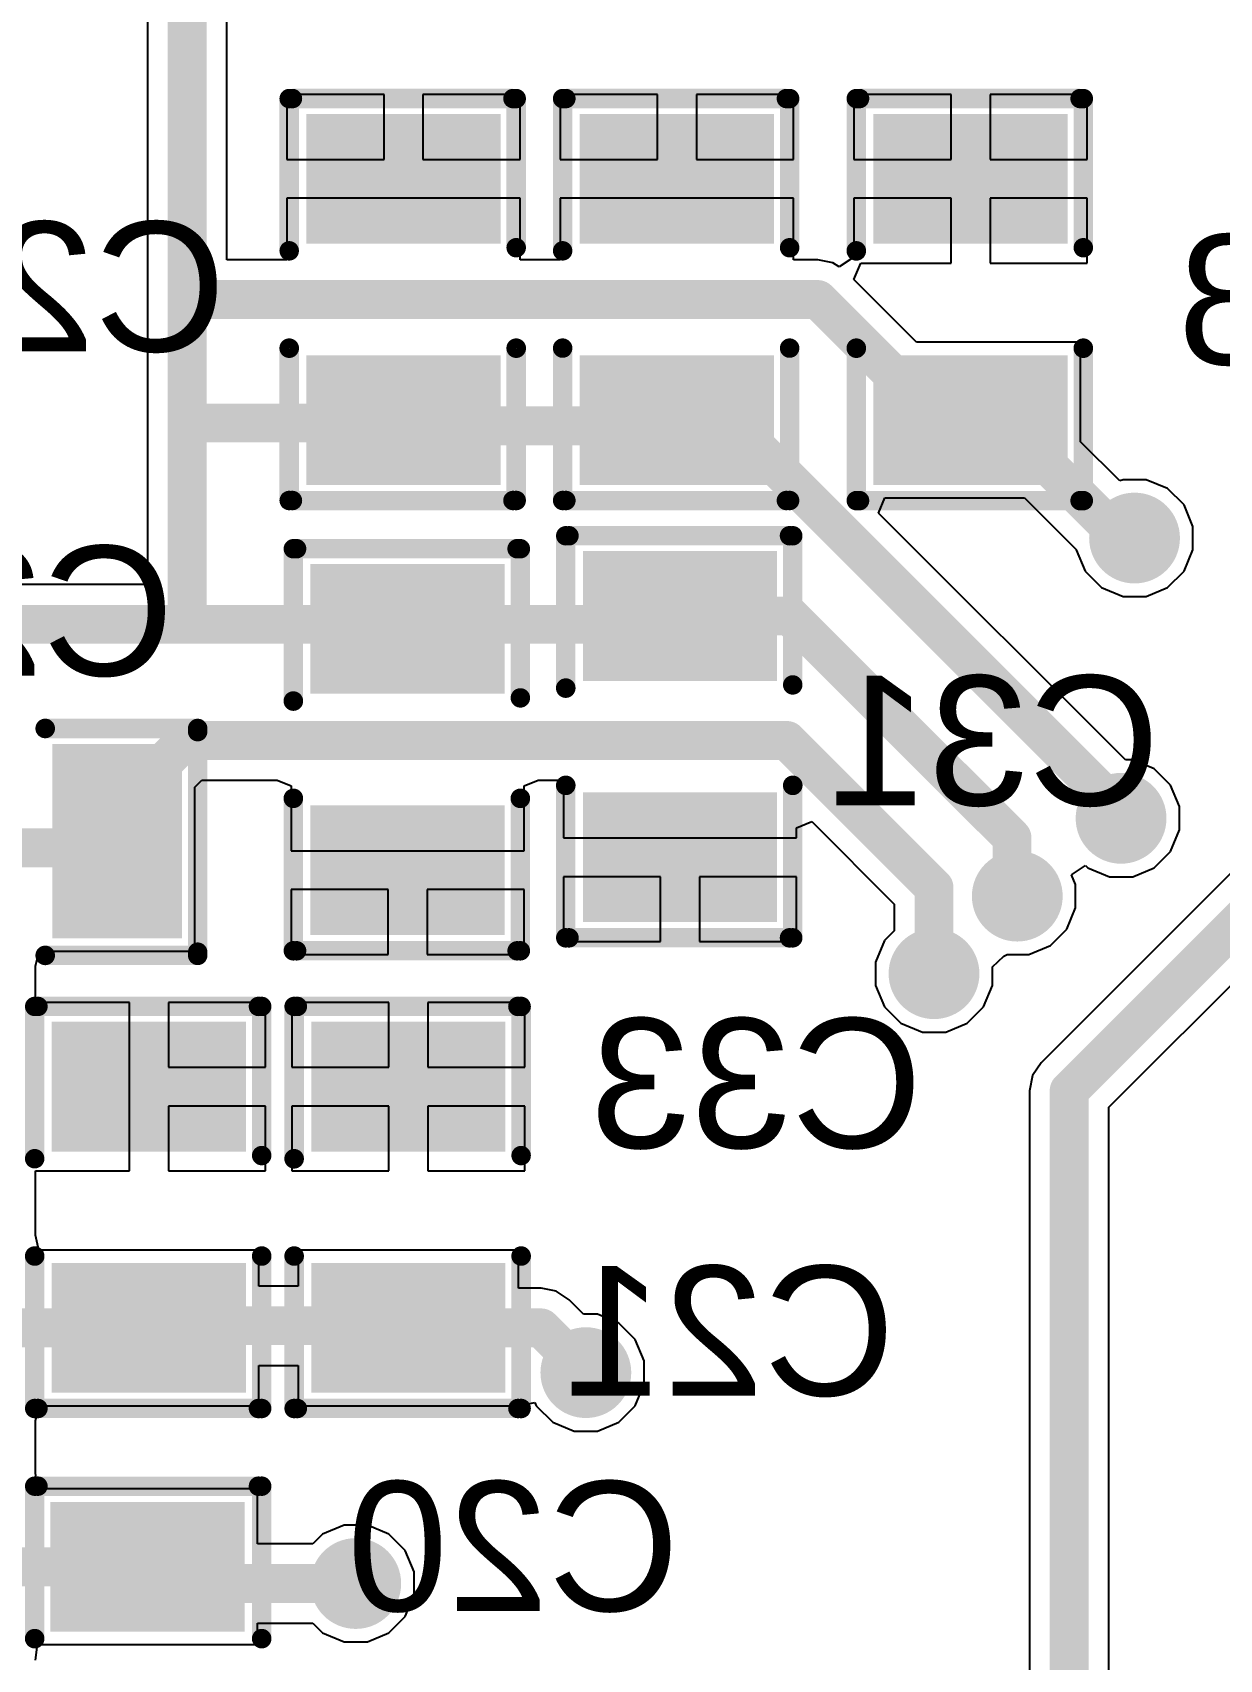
# Model space of a CAD drawing. Header units: millimetres. Extents: x 95 to 305, y 96 to 295.
# Drawn here: x 199.61 to 208.76, y 138.01 to 150.56 of the extents above; entities that cross this region are included whole.
import ezdxf

# ---------------------------------------------------------------- set-up
doc = ezdxf.new("R2010")
doc.units = ezdxf.units.MM
for name, color, linetype in [('BottomLayer', 5, 'Continuous'), ('BottomOverlay', 54, 'Continuous'), ('BottomPaste', 16, 'Continuous'), ('BottomSolder', 6, 'Continuous'), ('ViaHoleLayer', 16, 'Continuous')]:
    doc.layers.add(name, color=color, linetype=linetype)
doc.styles.add('Arial', font='', dxfattribs={"height": 0.2})
doc.styles.get('Arial').set_extended_font_data('Arial')

# ---------------------------------------------------------------- blocks, each defined once
blk = doc.blocks.new('CAP0805_B_169')
at = {"layer": 'BottomLayer'}
for points in [[(-1.379, 0.693), (-0.479, 0.693), (-0.479, -0.704), (-1.379, -0.704)], [(0.481, 0.693), (1.381, 0.693), (1.381, -0.704), (0.481, -0.704)]]:
    blk.add_hatch(color=5, dxfattribs=at).paths.add_polyline_path(points)
at = {"layer": 'BottomPaste'}
for points in [[(-1.379, 0.693), (-0.479, 0.693), (-0.479, -0.704), (-1.379, -0.704)], [(0.481, 0.693), (1.381, 0.693), (1.381, -0.704), (0.481, -0.704)]]:
    blk.add_hatch(color=16, dxfattribs=at).paths.add_polyline_path(points)
at = {"layer": 'BottomSolder'}
for points in [[(-1.429, 0.743), (-0.429, 0.743), (-0.429, -0.754), (-1.429, -0.754)], [(0.431, 0.743), (1.431, 0.743), (1.431, -0.754), (0.431, -0.754)]]:
    blk.add_hatch(color=6, dxfattribs=at).paths.add_polyline_path(points)
at = {"layer": 'BottomOverlay', "const_width": 0.15}
for points in [[(-1.55, 0.875), (-0.375, 0.875)], [(-1.55, 0.85), (-1.55, -0.85)], [(0.375, 0.875), (1.55, 0.875)], [(1.55, 0.85), (1.55, -0.85)], [(-1.55, -0.875), (-0.375, -0.875)], [(0.4, -0.875), (1.55, -0.875)]]:
    blk.add_lwpolyline(points, dxfattribs=at)
at = {"layer": 'BottomOverlay', "const_width": 0.075}
for points in [[(-1.588, 0.875, 1), (-1.513, 0.875, 1)], [(-1.588, 0.85, 1), (-1.513, 0.85, 1)], [(-0.413, 0.875, 1), (-0.337, 0.875, 1)], [(0.337, 0.875, 1), (0.413, 0.875, 1)], [(1.512, 0.875, 1), (1.587, 0.875, 1)], [(1.512, 0.85, 1), (1.587, 0.85, 1)], [(-1.588, -0.85, 1), (-1.513, -0.85, 1)], [(-1.588, -0.875, 1), (-1.513, -0.875, 1)], [(-0.413, -0.875, 1), (-0.337, -0.875, 1)], [(0.362, -0.875, 1), (0.437, -0.875, 1)], [(1.512, -0.85, 1), (1.587, -0.85, 1)], [(1.512, -0.875, 1), (1.587, -0.875, 1)]]:
    blk.add_lwpolyline(points, format="xyb", close=True, dxfattribs=at)
blk = doc.blocks.new('CAP0805_B_171')
at = {"layer": 'BottomLayer'}
for points in [[(-1.379, 0.693), (-0.479, 0.693), (-0.479, -0.704), (-1.379, -0.704)], [(0.481, 0.693), (1.381, 0.693), (1.381, -0.704), (0.481, -0.704)]]:
    blk.add_hatch(color=5, dxfattribs=at).paths.add_polyline_path(points)
at = {"layer": 'BottomPaste'}
for points in [[(-1.379, 0.693), (-0.479, 0.693), (-0.479, -0.704), (-1.379, -0.704)], [(0.481, 0.693), (1.381, 0.693), (1.381, -0.704), (0.481, -0.704)]]:
    blk.add_hatch(color=16, dxfattribs=at).paths.add_polyline_path(points)
at = {"layer": 'BottomSolder'}
for points in [[(-1.429, 0.743), (-0.429, 0.743), (-0.429, -0.754), (-1.429, -0.754)], [(0.431, 0.743), (1.431, 0.743), (1.431, -0.754), (0.431, -0.754)]]:
    blk.add_hatch(color=6, dxfattribs=at).paths.add_polyline_path(points)
at = {"layer": 'BottomOverlay', "const_width": 0.15}
for points in [[(-1.55, 0.875), (-0.375, 0.875)], [(-1.55, 0.85), (-1.55, -0.85)], [(0.375, 0.875), (1.55, 0.875)], [(1.55, 0.85), (1.55, -0.85)], [(-1.55, -0.875), (-0.375, -0.875)], [(0.4, -0.875), (1.55, -0.875)]]:
    blk.add_lwpolyline(points, dxfattribs=at)
at = {"layer": 'BottomOverlay', "const_width": 0.075}
for points in [[(-1.588, 0.875, 1), (-1.513, 0.875, 1)], [(-1.588, 0.85, 1), (-1.513, 0.85, 1)], [(-0.413, 0.875, 1), (-0.337, 0.875, 1)], [(0.337, 0.875, 1), (0.413, 0.875, 1)], [(1.512, 0.875, 1), (1.587, 0.875, 1)], [(1.512, 0.85, 1), (1.587, 0.85, 1)], [(-1.588, -0.85, 1), (-1.513, -0.85, 1)], [(-1.588, -0.875, 1), (-1.513, -0.875, 1)], [(-0.413, -0.875, 1), (-0.337, -0.875, 1)], [(0.362, -0.875, 1), (0.437, -0.875, 1)], [(1.512, -0.85, 1), (1.587, -0.85, 1)], [(1.512, -0.875, 1), (1.587, -0.875, 1)]]:
    blk.add_lwpolyline(points, format="xyb", close=True, dxfattribs=at)
blk = doc.blocks.new('CAP0805_B_174')
at = {"layer": 'BottomLayer'}
for points in [[(-1.379, 0.693), (-0.479, 0.693), (-0.479, -0.704), (-1.379, -0.704)], [(0.481, 0.693), (1.381, 0.693), (1.381, -0.704), (0.481, -0.704)]]:
    blk.add_hatch(color=5, dxfattribs=at).paths.add_polyline_path(points)
at = {"layer": 'BottomPaste'}
for points in [[(-1.379, 0.693), (-0.479, 0.693), (-0.479, -0.704), (-1.379, -0.704)], [(0.481, 0.693), (1.381, 0.693), (1.381, -0.704), (0.481, -0.704)]]:
    blk.add_hatch(color=16, dxfattribs=at).paths.add_polyline_path(points)
at = {"layer": 'BottomSolder'}
for points in [[(-1.429, 0.743), (-0.429, 0.743), (-0.429, -0.754), (-1.429, -0.754)], [(0.431, 0.743), (1.431, 0.743), (1.431, -0.754), (0.431, -0.754)]]:
    blk.add_hatch(color=6, dxfattribs=at).paths.add_polyline_path(points)
at = {"layer": 'BottomOverlay', "const_width": 0.15}
for points in [[(-1.55, 0.875), (-0.375, 0.875)], [(-1.55, 0.85), (-1.55, -0.85)], [(0.375, 0.875), (1.55, 0.875)], [(1.55, 0.85), (1.55, -0.85)], [(-1.55, -0.875), (-0.375, -0.875)], [(0.4, -0.875), (1.55, -0.875)]]:
    blk.add_lwpolyline(points, dxfattribs=at)
at = {"layer": 'BottomOverlay', "const_width": 0.075}
for points in [[(-1.588, 0.875, 1), (-1.513, 0.875, 1)], [(-1.588, 0.85, 1), (-1.513, 0.85, 1)], [(-0.413, 0.875, 1), (-0.337, 0.875, 1)], [(0.337, 0.875, 1), (0.413, 0.875, 1)], [(1.512, 0.875, 1), (1.587, 0.875, 1)], [(1.512, 0.85, 1), (1.587, 0.85, 1)], [(-1.588, -0.85, 1), (-1.513, -0.85, 1)], [(-1.588, -0.875, 1), (-1.513, -0.875, 1)], [(-0.413, -0.875, 1), (-0.337, -0.875, 1)], [(0.362, -0.875, 1), (0.437, -0.875, 1)], [(1.512, -0.85, 1), (1.587, -0.85, 1)], [(1.512, -0.875, 1), (1.587, -0.875, 1)]]:
    blk.add_lwpolyline(points, format="xyb", close=True, dxfattribs=at)
blk = doc.blocks.new('CAP0805_B_175')
at = {"layer": 'BottomLayer'}
for points in [[(-1.379, 0.693), (-0.479, 0.693), (-0.479, -0.704), (-1.379, -0.704)], [(0.481, 0.693), (1.381, 0.693), (1.381, -0.704), (0.481, -0.704)]]:
    blk.add_hatch(color=5, dxfattribs=at).paths.add_polyline_path(points)
at = {"layer": 'BottomPaste'}
for points in [[(-1.379, 0.693), (-0.479, 0.693), (-0.479, -0.704), (-1.379, -0.704)], [(0.481, 0.693), (1.381, 0.693), (1.381, -0.704), (0.481, -0.704)]]:
    blk.add_hatch(color=16, dxfattribs=at).paths.add_polyline_path(points)
at = {"layer": 'BottomSolder'}
for points in [[(-1.429, 0.743), (-0.429, 0.743), (-0.429, -0.754), (-1.429, -0.754)], [(0.431, 0.743), (1.431, 0.743), (1.431, -0.754), (0.431, -0.754)]]:
    blk.add_hatch(color=6, dxfattribs=at).paths.add_polyline_path(points)
at = {"layer": 'BottomOverlay', "const_width": 0.15}
for points in [[(-0.375, 0.875), (-1.55, 0.875)], [(-1.55, -0.85), (-1.55, 0.85)], [(1.55, 0.875), (0.375, 0.875)], [(1.55, -0.85), (1.55, 0.85)], [(-0.375, -0.875), (-1.55, -0.875)], [(1.55, -0.875), (0.4, -0.875)]]:
    blk.add_lwpolyline(points, dxfattribs=at)
at = {"layer": 'BottomOverlay', "const_width": 0.075}
for points in [[(-1.588, 0.875, 1), (-1.513, 0.875, 1)], [(-1.588, 0.85, 1), (-1.513, 0.85, 1)], [(-0.413, 0.875, 1), (-0.337, 0.875, 1)], [(0.337, 0.875, 1), (0.413, 0.875, 1)], [(1.512, 0.875, 1), (1.587, 0.875, 1)], [(1.512, 0.85, 1), (1.587, 0.85, 1)], [(-1.588, -0.85, 1), (-1.513, -0.85, 1)], [(-1.588, -0.875, 1), (-1.513, -0.875, 1)], [(-0.413, -0.875, 1), (-0.337, -0.875, 1)], [(0.362, -0.875, 1), (0.437, -0.875, 1)], [(1.512, -0.85, 1), (1.587, -0.85, 1)], [(1.512, -0.875, 1), (1.587, -0.875, 1)]]:
    blk.add_lwpolyline(points, format="xyb", close=True, dxfattribs=at)
blk = doc.blocks.new('CAP0805_B_177')
at = {"layer": 'BottomLayer'}
for points in [[(-1.379, 0.693), (-0.479, 0.693), (-0.479, -0.704), (-1.379, -0.704)], [(0.481, 0.693), (1.381, 0.693), (1.381, -0.704), (0.481, -0.704)]]:
    blk.add_hatch(color=5, dxfattribs=at).paths.add_polyline_path(points)
at = {"layer": 'BottomPaste'}
for points in [[(-1.379, 0.693), (-0.479, 0.693), (-0.479, -0.704), (-1.379, -0.704)], [(0.481, 0.693), (1.381, 0.693), (1.381, -0.704), (0.481, -0.704)]]:
    blk.add_hatch(color=16, dxfattribs=at).paths.add_polyline_path(points)
at = {"layer": 'BottomSolder'}
for points in [[(-1.429, 0.743), (-0.429, 0.743), (-0.429, -0.754), (-1.429, -0.754)], [(0.431, 0.743), (1.431, 0.743), (1.431, -0.754), (0.431, -0.754)]]:
    blk.add_hatch(color=6, dxfattribs=at).paths.add_polyline_path(points)
at = {"layer": 'BottomOverlay', "const_width": 0.15}
for points in [[(-0.375, 0.875), (-1.55, 0.875)], [(-1.55, 0.85), (-1.55, -0.85)], [(1.55, 0.875), (0.375, 0.875)], [(1.55, 0.85), (1.55, -0.85)], [(-0.375, -0.875), (-1.55, -0.875)], [(1.55, -0.875), (0.4, -0.875)]]:
    blk.add_lwpolyline(points, dxfattribs=at)
at = {"layer": 'BottomOverlay', "const_width": 0.075}
for points in [[(-1.588, 0.875, 1), (-1.513, 0.875, 1)], [(-1.588, 0.85, 1), (-1.513, 0.85, 1)], [(-0.413, 0.875, 1), (-0.337, 0.875, 1)], [(0.337, 0.875, 1), (0.413, 0.875, 1)], [(1.512, 0.875, 1), (1.587, 0.875, 1)], [(1.512, 0.85, 1), (1.587, 0.85, 1)], [(-1.588, -0.85, 1), (-1.513, -0.85, 1)], [(-1.588, -0.875, 1), (-1.513, -0.875, 1)], [(-0.413, -0.875, 1), (-0.337, -0.875, 1)], [(0.362, -0.875, 1), (0.437, -0.875, 1)], [(1.512, -0.85, 1), (1.587, -0.85, 1)], [(1.512, -0.875, 1), (1.587, -0.875, 1)]]:
    blk.add_lwpolyline(points, format="xyb", close=True, dxfattribs=at)
blk = doc.blocks.new('CAP0805_B_178')
at = {"layer": 'BottomLayer'}
for points in [[(-1.379, 0.692), (-0.479, 0.692), (-0.479, -0.705), (-1.379, -0.705)], [(0.481, 0.692), (1.381, 0.692), (1.381, -0.705), (0.481, -0.705)]]:
    blk.add_hatch(color=5, dxfattribs=at).paths.add_polyline_path(points)
at = {"layer": 'BottomPaste'}
for points in [[(-1.379, 0.692), (-0.479, 0.692), (-0.479, -0.705), (-1.379, -0.705)], [(0.481, 0.692), (1.381, 0.692), (1.381, -0.705), (0.481, -0.705)]]:
    blk.add_hatch(color=16, dxfattribs=at).paths.add_polyline_path(points)
at = {"layer": 'BottomSolder'}
for points in [[(-1.429, 0.742), (-0.429, 0.742), (-0.429, -0.755), (-1.429, -0.755)], [(0.431, 0.742), (1.431, 0.742), (1.431, -0.755), (0.431, -0.755)]]:
    blk.add_hatch(color=6, dxfattribs=at).paths.add_polyline_path(points)
at = {"layer": 'BottomOverlay', "const_width": 0.15}
for points in [[(-1.55, 0.875), (-0.375, 0.875)], [(-1.55, 0.85), (-1.55, -0.85)], [(0.375, 0.875), (1.55, 0.875)], [(1.55, 0.85), (1.55, -0.85)], [(-1.55, -0.875), (-0.375, -0.875)], [(0.4, -0.875), (1.55, -0.875)]]:
    blk.add_lwpolyline(points, dxfattribs=at)
at = {"layer": 'BottomOverlay', "const_width": 0.075}
for points in [[(-1.587, 0.875, 1), (-1.512, 0.875, 1)], [(-1.587, 0.85, 1), (-1.512, 0.85, 1)], [(-0.413, 0.875, 1), (-0.337, 0.875, 1)], [(0.338, 0.875, 1), (0.413, 0.875, 1)], [(1.512, 0.875, 1), (1.587, 0.875, 1)], [(1.512, 0.85, 1), (1.587, 0.85, 1)], [(-1.587, -0.85, 1), (-1.512, -0.85, 1)], [(-1.587, -0.875, 1), (-1.512, -0.875, 1)], [(-0.413, -0.875, 1), (-0.337, -0.875, 1)], [(0.362, -0.875, 1), (0.437, -0.875, 1)], [(1.512, -0.85, 1), (1.587, -0.85, 1)], [(1.512, -0.875, 1), (1.587, -0.875, 1)]]:
    blk.add_lwpolyline(points, format="xyb", close=True, dxfattribs=at)
blk = doc.blocks.new('CAP0805_B_179')
at = {"layer": 'BottomLayer'}
for points in [[(-1.379, 0.693), (-0.479, 0.693), (-0.479, -0.704), (-1.379, -0.704)], [(0.481, 0.693), (1.381, 0.693), (1.381, -0.704), (0.481, -0.704)]]:
    blk.add_hatch(color=5, dxfattribs=at).paths.add_polyline_path(points)
at = {"layer": 'BottomPaste'}
for points in [[(-1.379, 0.693), (-0.479, 0.693), (-0.479, -0.704), (-1.379, -0.704)], [(0.481, 0.693), (1.381, 0.693), (1.381, -0.704), (0.481, -0.704)]]:
    blk.add_hatch(color=16, dxfattribs=at).paths.add_polyline_path(points)
at = {"layer": 'BottomSolder'}
for points in [[(-1.429, 0.743), (-0.429, 0.743), (-0.429, -0.754), (-1.429, -0.754)], [(0.431, 0.743), (1.431, 0.743), (1.431, -0.754), (0.431, -0.754)]]:
    blk.add_hatch(color=6, dxfattribs=at).paths.add_polyline_path(points)
at = {"layer": 'BottomOverlay', "const_width": 0.15}
for points in [[(-1.55, 0.875), (-0.375, 0.875)], [(-1.55, 0.85), (-1.55, -0.85)], [(0.375, 0.875), (1.55, 0.875)], [(1.55, 0.85), (1.55, -0.85)], [(-1.55, -0.875), (-0.375, -0.875)], [(0.4, -0.875), (1.55, -0.875)]]:
    blk.add_lwpolyline(points, dxfattribs=at)
at = {"layer": 'BottomOverlay', "const_width": 0.075}
for points in [[(-1.587, 0.875, 1), (-1.512, 0.875, 1)], [(-1.587, 0.85, 1), (-1.512, 0.85, 1)], [(-0.412, 0.875, 1), (-0.337, 0.875, 1)], [(0.338, 0.875, 1), (0.413, 0.875, 1)], [(1.512, 0.875, 1), (1.587, 0.875, 1)], [(1.512, 0.85, 1), (1.587, 0.85, 1)], [(-1.587, -0.85, 1), (-1.512, -0.85, 1)], [(-1.587, -0.875, 1), (-1.512, -0.875, 1)], [(-0.412, -0.875, 1), (-0.337, -0.875, 1)], [(0.362, -0.875, 1), (0.437, -0.875, 1)], [(1.512, -0.85, 1), (1.587, -0.85, 1)], [(1.512, -0.875, 1), (1.587, -0.875, 1)]]:
    blk.add_lwpolyline(points, format="xyb", close=True, dxfattribs=at)
blk = doc.blocks.new('CAP0805_B_180')
at = {"layer": 'BottomLayer'}
for points in [[(-1.379, 0.693), (-0.479, 0.693), (-0.479, -0.704), (-1.379, -0.704)], [(0.481, 0.693), (1.381, 0.693), (1.381, -0.704), (0.481, -0.704)]]:
    blk.add_hatch(color=5, dxfattribs=at).paths.add_polyline_path(points)
at = {"layer": 'BottomPaste'}
for points in [[(-1.379, 0.693), (-0.479, 0.693), (-0.479, -0.704), (-1.379, -0.704)], [(0.481, 0.693), (1.381, 0.693), (1.381, -0.704), (0.481, -0.704)]]:
    blk.add_hatch(color=16, dxfattribs=at).paths.add_polyline_path(points)
at = {"layer": 'BottomSolder'}
for points in [[(-1.429, 0.743), (-0.429, 0.743), (-0.429, -0.754), (-1.429, -0.754)], [(0.431, 0.743), (1.431, 0.743), (1.431, -0.754), (0.431, -0.754)]]:
    blk.add_hatch(color=6, dxfattribs=at).paths.add_polyline_path(points)
at = {"layer": 'BottomOverlay', "const_width": 0.15}
for points in [[(-1.55, 0.875), (-0.375, 0.875)], [(-1.55, 0.85), (-1.55, -0.85)], [(1.55, 0.875), (0.375, 0.875)], [(1.55, 0.85), (1.55, -0.85)], [(-1.55, -0.875), (-0.375, -0.875)], [(1.55, -0.875), (0.4, -0.875)]]:
    blk.add_lwpolyline(points, dxfattribs=at)
at = {"layer": 'BottomOverlay', "const_width": 0.075}
for points in [[(-1.588, 0.875, 1), (-1.513, 0.875, 1)], [(-1.588, 0.85, 1), (-1.513, 0.85, 1)], [(-0.413, 0.875, 1), (-0.337, 0.875, 1)], [(0.337, 0.875, 1), (0.413, 0.875, 1)], [(1.512, 0.875, 1), (1.587, 0.875, 1)], [(1.512, 0.85, 1), (1.587, 0.85, 1)], [(-1.588, -0.85, 1), (-1.513, -0.85, 1)], [(-1.588, -0.875, 1), (-1.513, -0.875, 1)], [(-0.413, -0.875, 1), (-0.337, -0.875, 1)], [(0.362, -0.875, 1), (0.437, -0.875, 1)], [(1.512, -0.85, 1), (1.587, -0.85, 1)], [(1.512, -0.875, 1), (1.587, -0.875, 1)]]:
    blk.add_lwpolyline(points, format="xyb", close=True, dxfattribs=at)
blk = doc.blocks.new('CAP0805_B_181')
at = {"layer": 'BottomLayer'}
for points in [[(-1.379, 0.693), (-0.479, 0.693), (-0.479, -0.704), (-1.379, -0.704)], [(0.481, 0.693), (1.381, 0.693), (1.381, -0.704), (0.481, -0.704)]]:
    blk.add_hatch(color=5, dxfattribs=at).paths.add_polyline_path(points)
at = {"layer": 'BottomPaste'}
for points in [[(-1.379, 0.693), (-0.479, 0.693), (-0.479, -0.704), (-1.379, -0.704)], [(0.481, 0.693), (1.381, 0.693), (1.381, -0.704), (0.481, -0.704)]]:
    blk.add_hatch(color=16, dxfattribs=at).paths.add_polyline_path(points)
at = {"layer": 'BottomSolder'}
for points in [[(-1.429, 0.743), (-0.429, 0.743), (-0.429, -0.754), (-1.429, -0.754)], [(0.431, 0.743), (1.431, 0.743), (1.431, -0.754), (0.431, -0.754)]]:
    blk.add_hatch(color=6, dxfattribs=at).paths.add_polyline_path(points)
at = {"layer": 'BottomOverlay', "const_width": 0.15}
for points in [[(-1.55, 0.875), (-0.375, 0.875)], [(-1.55, 0.85), (-1.55, -0.85)], [(1.55, 0.875), (0.375, 0.875)], [(1.55, 0.85), (1.55, -0.85)], [(-1.55, -0.875), (-0.375, -0.875)], [(1.55, -0.875), (0.4, -0.875)]]:
    blk.add_lwpolyline(points, dxfattribs=at)
at = {"layer": 'BottomOverlay', "const_width": 0.075}
for points in [[(-1.588, 0.875, 1), (-1.513, 0.875, 1)], [(-1.588, 0.85, 1), (-1.513, 0.85, 1)], [(-0.413, 0.875, 1), (-0.337, 0.875, 1)], [(0.338, 0.875, 1), (0.413, 0.875, 1)], [(1.512, 0.875, 1), (1.587, 0.875, 1)], [(1.512, 0.85, 1), (1.587, 0.85, 1)], [(-1.588, -0.85, 1), (-1.513, -0.85, 1)], [(-1.588, -0.875, 1), (-1.513, -0.875, 1)], [(-0.413, -0.875, 1), (-0.337, -0.875, 1)], [(0.362, -0.875, 1), (0.437, -0.875, 1)], [(1.512, -0.85, 1), (1.587, -0.85, 1)], [(1.512, -0.875, 1), (1.587, -0.875, 1)]]:
    blk.add_lwpolyline(points, format="xyb", close=True, dxfattribs=at)

msp = doc.modelspace()

# ---------------------------------------------------------------- hatches: boundary and pattern name
at = {"layer": 'BottomLayer'}
h = msp.add_hatch(color=5, dxfattribs=at)
edge = h.paths.add_edge_path()
edge.add_arc((208.104, 146.661), 0.3, 0, 360)
h = msp.add_hatch(color=5, dxfattribs=at)
edge = h.paths.add_edge_path()
edge.add_arc((208, 144.5), 0.3, 0, 360)
h = msp.add_hatch(color=5, dxfattribs=at)
edge = h.paths.add_edge_path()
edge.add_arc((207.2, 143.9), 0.3, 0, 360)
h = msp.add_hatch(color=5, dxfattribs=at)
edge = h.paths.add_edge_path()
edge.add_arc((206.558, 143.302), 0.3, 0, 360)
h = msp.add_hatch(color=5, dxfattribs=at)
edge = h.paths.add_edge_path()
edge.add_arc((203.874, 140.226), 0.3, 0, 360)
h = msp.add_hatch(color=5, dxfattribs=at)
edge = h.paths.add_edge_path()
edge.add_arc((202.1, 138.6), 0.3, 0, 360)
at = {"layer": 'BottomSolder'}
h = msp.add_hatch(color=6, dxfattribs=at)
edge = h.paths.add_edge_path()
edge.add_arc((208.104, 146.661), 0.35, 0, 360)
h = msp.add_hatch(color=6, dxfattribs=at)
edge = h.paths.add_edge_path()
edge.add_arc((208, 144.5), 0.35, 0, 360)
h = msp.add_hatch(color=6, dxfattribs=at)
edge = h.paths.add_edge_path()
edge.add_arc((207.2, 143.9), 0.35, 0, 360)
h = msp.add_hatch(color=6, dxfattribs=at)
edge = h.paths.add_edge_path()
edge.add_arc((206.558, 143.302), 0.35, 0, 360)
h = msp.add_hatch(color=6, dxfattribs=at)
edge = h.paths.add_edge_path()
edge.add_arc((203.874, 140.226), 0.35, 0, 360)
h = msp.add_hatch(color=6, dxfattribs=at)
edge = h.paths.add_edge_path()
edge.add_arc((202.1, 138.6), 0.35, 0, 360)
at = {"layer": 'ViaHoleLayer'}
h = msp.add_hatch(color=16, dxfattribs=at)
edge = h.paths.add_edge_path()
edge.add_arc((208.104, 146.661), 0.15, 0, 360)
h = msp.add_hatch(color=16, dxfattribs=at)
edge = h.paths.add_edge_path()
edge.add_arc((208, 144.5), 0.15, 0, 360)
h = msp.add_hatch(color=16, dxfattribs=at)
edge = h.paths.add_edge_path()
edge.add_arc((207.2, 143.9), 0.15, 0, 360)
h = msp.add_hatch(color=16, dxfattribs=at)
edge = h.paths.add_edge_path()
edge.add_arc((206.558, 143.302), 0.15, 0, 360)
h = msp.add_hatch(color=16, dxfattribs=at)
edge = h.paths.add_edge_path()
edge.add_arc((203.874, 140.226), 0.15, 0, 360)
h = msp.add_hatch(color=16, dxfattribs=at)
edge = h.paths.add_edge_path()
edge.add_arc((202.1, 138.6), 0.15, 0, 360)

# ---------------------------------------------------------------- linework, layer by layer
at = {"layer": 'BottomLayer'}
for p, q in [((200.494, 155.369), (200.494, 148.5)), ((201.106, 148.806), (201.106, 155.369)), ((215.276, 150.508), (207.384, 142.616)), ((207.906, 142.273), (215.798, 150.165)), ((202.318, 150.081), (201.57, 150.081)), ((201.57, 150.081), (201.57, 149.581)), ((202.318, 149.581), (202.318, 150.081)), ((203.367, 150.081), (202.618, 150.081)), ((202.618, 150.081), (202.618, 149.581)), ((203.367, 149.581), (203.367, 150.081)), ((204.426, 150.081), (203.677, 150.081)), ((203.677, 150.081), (203.677, 149.581)), ((204.426, 149.581), (204.426, 150.081)), ((205.474, 150.081), (204.726, 150.081)), ((204.726, 150.081), (204.726, 149.581)), ((205.474, 149.581), (205.474, 150.081)), ((206.69, 150.081), (205.941, 150.081)), ((205.941, 150.081), (205.941, 149.581)), ((206.69, 149.581), (206.69, 150.081)), ((207.738, 150.081), (206.99, 150.081)), ((206.99, 150.081), (206.99, 149.581)), ((207.738, 149.581), (207.738, 150.081)), ((201.57, 149.581), (202.318, 149.581)), ((202.618, 149.581), (203.367, 149.581)), ((203.677, 149.581), (204.426, 149.581)), ((204.726, 149.581), (205.474, 149.581)), ((205.941, 149.581), (206.69, 149.581)), ((206.99, 149.581), (207.738, 149.581)), ((202.468, 149.281), (201.57, 149.281)), ((201.57, 149.281), (201.57, 148.806)), ((203.367, 149.281), (202.468, 149.281)), ((203.367, 148.806), (203.367, 149.281)), ((204.576, 149.281), (203.677, 149.281)), ((203.677, 149.281), (203.677, 148.806)), ((205.474, 149.281), (204.576, 149.281)), ((205.474, 148.806), (205.474, 149.281)), ((206.69, 149.281), (205.941, 149.281)), ((205.941, 149.281), (205.941, 148.895)), ((206.69, 148.781), (206.69, 149.281)), ((207.738, 149.281), (206.99, 149.281)), ((206.99, 149.281), (206.99, 148.781)), ((207.738, 148.781), (207.738, 149.281)), ((201.57, 148.806), (201.106, 148.806)), ((203.677, 148.806), (203.367, 148.806)), ((205.662, 148.806), (205.474, 148.806)), ((205.779, 148.783), (205.662, 148.806)), ((205.662, 148.806), (205.662, 148.806)), ((205.827, 148.751), (205.779, 148.783)), ((205.941, 148.827), (205.827, 148.751)), ((205.941, 148.895), (205.941, 148.827)), ((205.941, 148.654), (205.993, 148.781)), ((205.993, 148.781), (206.049, 148.781)), ((206.049, 148.781), (206.69, 148.781)), ((206.99, 148.781), (207.738, 148.781)), ((206.424, 148.171), (205.941, 148.654)), ((200.494, 148.5), (200.494, 147.5)), ((207.688, 148.171), (206.424, 148.171)), ((207.688, 147.404), (207.688, 148.171)), ((200.494, 147.5), (200.494, 147.5)), ((200.494, 147.5), (200.494, 147.5)), ((200.494, 147.5), (200.494, 146.302)), ((207.991, 147.101), (207.688, 147.404)), ((208.015, 147.111), (207.991, 147.101)), ((208.194, 147.111), (208.015, 147.111)), ((208.359, 147.042), (208.194, 147.111)), ((208.486, 146.916), (208.359, 147.042)), ((206.131, 146.854), (206.179, 146.971)), ((206.179, 146.971), (207.256, 146.971)), ((207.256, 146.971), (207.654, 146.572)), ((208.554, 146.75), (208.486, 146.916)), ((208.034, 144.95), (206.131, 146.854)), ((208.554, 146.571), (208.554, 146.75)), ((207.654, 146.572), (207.654, 146.571)), ((207.654, 146.571), (207.723, 146.406)), ((208.486, 146.406), (208.554, 146.571)), ((207.723, 146.406), (207.85, 146.279)), ((208.359, 146.279), (208.486, 146.406)), ((200.494, 146.302), (199.478, 146.302)), ((207.85, 146.279), (208.015, 146.211)), ((208.194, 146.211), (208.359, 146.279)), ((208.015, 146.211), (208.194, 146.211)), ((208.09, 144.95), (208.034, 144.95)), ((208.255, 144.881), (208.09, 144.95)), ((200.86, 144.74), (200.914, 144.794)), ((200.914, 144.794), (201.493, 144.794)), ((201.493, 144.794), (201.601, 144.75)), ((203.398, 144.75), (203.507, 144.794)), ((203.507, 144.794), (203.702, 144.794)), ((203.702, 144.794), (203.702, 144.35)), ((208.381, 144.755), (208.255, 144.881)), ((200.86, 143.475), (200.86, 144.74)), ((201.601, 144.75), (201.601, 144.667)), ((201.601, 144.667), (201.601, 144.25)), ((203.398, 144.25), (203.398, 144.75)), ((208.45, 144.59), (208.381, 144.755)), ((208.45, 144.41), (208.45, 144.59)), ((205.498, 144.427), (205.616, 144.475)), ((205.498, 144.35), (205.498, 144.427)), ((205.616, 144.475), (206.252, 143.839)), ((208.381, 144.245), (208.45, 144.41)), ((203.702, 144.35), (204.6, 144.35)), ((204.6, 144.35), (205.498, 144.35)), ((201.601, 144.25), (202.5, 144.25)), ((202.5, 144.25), (203.398, 144.25)), ((207.619, 144.065), (207.726, 144.137)), ((207.726, 144.137), (207.745, 144.119)), ((208.255, 144.119), (208.381, 144.245)), ((204.45, 144.05), (203.702, 144.05)), ((203.702, 144.05), (203.702, 143.55)), ((204.45, 143.55), (204.45, 144.05)), ((205.498, 144.05), (204.75, 144.05)), ((204.75, 144.05), (204.75, 143.55)), ((205.498, 143.55), (205.498, 144.05)), ((207.65, 143.99), (207.619, 144.065)), ((207.745, 144.119), (207.91, 144.05)), ((207.91, 144.05), (208.09, 144.05)), ((208.09, 144.05), (208.255, 144.119)), ((202.35, 143.95), (201.601, 143.95)), ((201.601, 143.95), (201.601, 143.45)), ((202.35, 143.45), (202.35, 143.95)), ((203.398, 143.95), (202.65, 143.95)), ((202.65, 143.95), (202.65, 143.45)), ((203.398, 143.45), (203.398, 143.95)), ((207.65, 143.81), (207.65, 143.99)), ((206.252, 143.839), (206.252, 143.632)), ((207.581, 143.645), (207.65, 143.81)), ((206.252, 143.632), (206.177, 143.557)), ((207.455, 143.519), (207.581, 143.645)), ((203.702, 143.55), (204.45, 143.55)), ((204.75, 143.55), (205.498, 143.55)), ((206.177, 143.557), (206.108, 143.391)), ((207.29, 143.45), (207.455, 143.519)), ((199.631, 143.36), (199.66, 143.475)), ((199.66, 143.475), (200.86, 143.475)), ((201.601, 143.45), (202.35, 143.45)), ((202.65, 143.45), (203.398, 143.45)), ((206.108, 143.391), (206.108, 143.212)), ((207.008, 143.355), (207.097, 143.437)), ((207.097, 143.437), (207.121, 143.45)), ((207.121, 143.45), (207.29, 143.45)), ((199.631, 143.081), (199.631, 143.36)), ((207.008, 143.212), (207.008, 143.355)), ((206.108, 143.212), (206.177, 143.047)), ((206.94, 143.047), (207.008, 143.212)), ((200.356, 143.081), (199.631, 143.081)), ((200.356, 142.431), (200.356, 143.081)), ((201.404, 143.081), (200.656, 143.081)), ((200.656, 143.081), (200.656, 142.581)), ((201.404, 142.581), (201.404, 143.081)), ((202.356, 143.081), (201.607, 143.081)), ((201.607, 143.081), (201.607, 142.581)), ((202.356, 142.581), (202.356, 143.081)), ((203.404, 143.081), (202.656, 143.081)), ((202.656, 143.081), (202.656, 142.581)), ((203.404, 142.581), (203.404, 143.081)), ((206.177, 143.047), (206.303, 142.92)), ((206.813, 142.92), (206.94, 143.047)), ((206.303, 142.92), (206.469, 142.852)), ((206.648, 142.852), (206.813, 142.92)), ((206.469, 142.852), (206.648, 142.852)), ((200.656, 142.581), (201.404, 142.581)), ((201.607, 142.581), (202.356, 142.581)), ((202.656, 142.581), (203.404, 142.581)), ((207.317, 142.517), (207.294, 142.4)), ((207.384, 142.616), (207.317, 142.517)), ((200.356, 141.781), (200.356, 142.431)), ((207.294, 142.4), (207.294, 142.4)), ((207.294, 142.4), (207.294, 136.677)), ((201.404, 142.281), (200.656, 142.281)), ((200.656, 142.281), (200.656, 141.781)), ((201.404, 141.781), (201.404, 142.281)), ((202.356, 142.281), (201.607, 142.281)), ((201.607, 142.281), (201.607, 141.781)), ((202.356, 141.781), (202.356, 142.281)), ((203.404, 142.281), (202.656, 142.281)), ((202.656, 142.281), (202.656, 141.781)), ((203.404, 141.781), (203.404, 142.281)), ((207.906, 136.55), (207.906, 142.273)), ((199.631, 141.287), (199.631, 141.781)), ((199.631, 141.781), (200.356, 141.781)), ((200.656, 141.781), (201.404, 141.781)), ((201.607, 141.781), (202.356, 141.781)), ((202.656, 141.781), (203.404, 141.781)), ((199.658, 141.171), (199.631, 141.287)), ((201.354, 141.171), (199.658, 141.171)), ((201.354, 140.894), (201.354, 141.171)), ((203.354, 141.171), (201.657, 141.171)), ((201.657, 141.171), (201.657, 140.894)), ((203.354, 140.877), (203.354, 141.171)), ((201.657, 140.894), (201.354, 140.894)), ((203.529, 140.877), (203.354, 140.877)), ((203.646, 140.854), (203.529, 140.877)), ((203.529, 140.877), (203.529, 140.877)), ((203.745, 140.787), (203.646, 140.854)), ((203.856, 140.676), (203.745, 140.787)), ((203.963, 140.676), (203.856, 140.676)), ((204.128, 140.608), (203.963, 140.676)), ((204.255, 140.481), (204.128, 140.608)), ((204.324, 140.316), (204.255, 140.481)), ((201.354, 139.971), (201.354, 140.282)), ((201.354, 140.282), (201.657, 140.282)), ((201.657, 140.282), (201.657, 139.971)), ((204.324, 140.137), (204.324, 140.316)), ((204.255, 139.971), (204.324, 140.137)), ((203.354, 139.971), (203.481, 139.997)), ((203.481, 139.997), (203.492, 139.971)), ((199.631, 139.855), (199.658, 139.971)), ((199.658, 139.971), (201.354, 139.971)), ((201.657, 139.971), (203.354, 139.971)), ((203.354, 139.971), (203.354, 139.971)), ((203.492, 139.971), (203.619, 139.845)), ((204.128, 139.845), (204.255, 139.971)), ((199.631, 139.45), (199.631, 139.855)), ((203.619, 139.845), (203.784, 139.776)), ((203.784, 139.776), (203.963, 139.776)), ((203.963, 139.776), (204.128, 139.845)), ((199.646, 139.329), (199.631, 139.45)), ((201.343, 139.329), (199.646, 139.329)), ((201.343, 138.906), (201.343, 139.329)), ((202.01, 139.05), (201.845, 138.981)), ((202.19, 139.05), (202.01, 139.05)), ((202.355, 138.981), (202.19, 139.05)), ((201.769, 138.906), (201.343, 138.906)), ((201.845, 138.981), (201.769, 138.906)), ((202.481, 138.855), (202.355, 138.981)), ((202.55, 138.69), (202.481, 138.855)), ((202.55, 138.51), (202.55, 138.69)), ((202.481, 138.345), (202.55, 138.51)), ((201.343, 138.129), (201.343, 138.294)), ((201.343, 138.294), (201.769, 138.294)), ((201.769, 138.294), (201.845, 138.219)), ((202.355, 138.219), (202.481, 138.345)), ((199.631, 138.008), (199.646, 138.129)), ((199.646, 138.129), (201.343, 138.129)), ((201.845, 138.219), (202.01, 138.15)), ((202.01, 138.15), (202.19, 138.15)), ((202.19, 138.15), (202.355, 138.219))]:
    msp.add_line(p, q, dxfattribs=at)
at = {"layer": 'BottomLayer', "const_width": 0.3}
for points in [[(200.8, 148.5), (200.8, 155.7)], [(207.6, 142.4), (215.582, 150.382)], [(200.8, 147.5), (200.8, 148.5)], [(200.8, 148.5), (205.662, 148.5)], [(205.662, 148.5), (206.591, 147.571)], [(200.8, 147.5), (200.848, 147.548)], [(200.8, 145.996), (200.8, 147.5)], [(200.848, 147.548), (202.668, 147.548)], [(202.668, 147.548), (202.689, 147.527)], [(202.689, 147.527), (205.024, 147.527)], [(205.024, 147.527), (208, 144.552)], [(206.591, 147.571), (206.84, 147.571)], [(206.84, 147.571), (207.088, 147.571)], [(207.088, 147.571), (207.941, 146.718)], [(207.941, 146.718), (208.047, 146.718)], [(208.047, 146.718), (208.104, 146.661)], [(199.436, 145.996), (200.8, 145.996)], [(200.8, 145.996), (202.464, 145.996)], [(202.464, 145.996), (202.5, 145.96)], [(202.606, 145.96), (202.642, 145.996)], [(202.642, 145.996), (204.536, 145.996)], [(204.536, 145.996), (204.6, 146.06)], [(204.848, 146.06), (205.448, 146.06)], [(205.448, 146.06), (207.159, 144.35)], [(200.26, 144.572), (200.788, 145.1)], [(200.788, 145.1), (205.424, 145.1)], [(205.424, 145.1), (206.558, 143.966)], [(200.26, 144.324), (200.26, 144.572)], [(208, 144.5), (208, 144.552)], [(199.325, 144.272), (200.208, 144.272)], [(200.208, 144.272), (200.26, 144.324)], [(207.159, 143.941), (207.159, 144.35)], [(206.558, 143.302), (206.558, 143.966)], [(207.159, 143.941), (207.2, 143.9)], [(207.6, 136.55), (207.6, 142.4)], [(199.354, 140.571), (200.506, 140.571)], [(200.506, 140.571), (200.523, 140.588)], [(200.523, 140.588), (202.489, 140.588)], [(202.489, 140.588), (202.506, 140.571)], [(202.506, 140.571), (203.529, 140.571)], [(203.529, 140.571), (203.874, 140.226)], [(199.354, 138.729), (200.494, 138.729)], [(200.494, 138.729), (200.623, 138.6)], [(200.623, 138.6), (202.1, 138.6)]]:
    msp.add_lwpolyline(points, dxfattribs=at)
at = {"layer": 'BottomLayer', "const_width": 0.15}
for points in [[(200.725, 148.5, 1), (200.875, 148.5, 1)], [(200.725, 148.5, 1), (200.875, 148.5, 1)], [(200.725, 148.5, 1), (200.875, 148.5, 1)], [(205.587, 148.5, 1), (205.737, 148.5, 1)], [(205.587, 148.5, 1), (205.737, 148.5, 1)], [(200.725, 147.5, 1), (200.875, 147.5, 1)], [(200.725, 147.5, 1), (200.875, 147.5, 1)], [(200.725, 147.5, 1), (200.875, 147.5, 1)], [(200.773, 147.548, 1), (200.923, 147.548, 1)], [(200.773, 147.548, 1), (200.923, 147.548, 1)], [(202.593, 147.548, 1), (202.743, 147.548, 1)], [(202.593, 147.548, 1), (202.743, 147.548, 1)], [(202.614, 147.527, 1), (202.764, 147.527, 1)], [(202.614, 147.527, 1), (202.764, 147.527, 1)], [(204.949, 147.527, 1), (205.099, 147.527, 1)], [(204.949, 147.527, 1), (205.099, 147.527, 1)], [(206.516, 147.571, 1), (206.666, 147.571, 1)], [(206.516, 147.571, 1), (206.666, 147.571, 1)], [(206.765, 147.571, 1), (206.915, 147.571, 1)], [(206.765, 147.571, 1), (206.915, 147.571, 1)], [(207.013, 147.571, 1), (207.163, 147.571, 1)], [(207.013, 147.571, 1), (207.163, 147.571, 1)], [(207.866, 146.718, 1), (208.016, 146.718, 1)], [(207.866, 146.718, 1), (208.016, 146.718, 1)], [(207.972, 146.718, 1), (208.122, 146.718, 1)], [(207.972, 146.718, 1), (208.122, 146.718, 1)], [(208.029, 146.661, 1), (208.179, 146.661, 1)], [(200.725, 145.996, 1), (200.875, 145.996, 1)], [(200.725, 145.996, 1), (200.875, 145.996, 1)], [(200.725, 145.996, 1), (200.875, 145.996, 1)], [(202.389, 145.996, 1), (202.539, 145.996, 1)], [(202.389, 145.996, 1), (202.539, 145.996, 1)], [(202.567, 145.996, 1), (202.717, 145.996, 1)], [(202.567, 145.996, 1), (202.717, 145.996, 1)], [(204.461, 145.996, 1), (204.611, 145.996, 1)], [(204.461, 145.996, 1), (204.611, 145.996, 1)], [(204.525, 146.06, 1), (204.675, 146.06, 1)], [(204.773, 146.06, 1), (204.923, 146.06, 1)], [(205.374, 146.06, 1), (205.523, 146.06, 1)], [(205.374, 146.06, 1), (205.523, 146.06, 1)], [(202.425, 145.96, 1), (202.575, 145.96, 1)], [(202.531, 145.96, 1), (202.681, 145.96, 1)], [(200.713, 145.1, 1), (200.863, 145.1, 1)], [(200.713, 145.1, 1), (200.863, 145.1, 1)], [(205.349, 145.1, 1), (205.499, 145.1, 1)], [(205.349, 145.1, 1), (205.499, 145.1, 1)], [(200.185, 144.572, 1), (200.335, 144.572, 1)], [(200.185, 144.572, 1), (200.335, 144.572, 1)], [(207.925, 144.552, 1), (208.075, 144.552, 1)], [(207.925, 144.552, 1), (208.075, 144.552, 1)], [(207.925, 144.5, 1), (208.075, 144.5, 1)], [(200.133, 144.272, 1), (200.283, 144.272, 1)], [(200.133, 144.272, 1), (200.283, 144.272, 1)], [(200.185, 144.324, 1), (200.335, 144.324, 1)], [(200.185, 144.324, 1), (200.335, 144.324, 1)], [(207.084, 144.35, 1), (207.234, 144.35, 1)], [(207.084, 144.35, 1), (207.234, 144.35, 1)], [(206.483, 143.966, 1), (206.633, 143.966, 1)], [(206.483, 143.966, 1), (206.633, 143.966, 1)], [(207.084, 143.941, 1), (207.234, 143.941, 1)], [(207.084, 143.941, 1), (207.234, 143.941, 1)], [(207.125, 143.9, 1), (207.275, 143.9, 1)], [(206.483, 143.302, 1), (206.633, 143.302, 1)], [(207.525, 142.4, 1), (207.675, 142.4, 1)], [(207.525, 142.4, 1), (207.675, 142.4, 1)], [(200.431, 140.571, 1), (200.581, 140.571, 1)], [(200.431, 140.571, 1), (200.581, 140.571, 1)], [(200.448, 140.588, 1), (200.598, 140.588, 1)], [(200.448, 140.588, 1), (200.598, 140.588, 1)], [(202.414, 140.588, 1), (202.564, 140.588, 1)], [(202.414, 140.588, 1), (202.564, 140.588, 1)], [(202.431, 140.571, 1), (202.581, 140.571, 1)], [(202.431, 140.571, 1), (202.581, 140.571, 1)], [(203.454, 140.571, 1), (203.604, 140.571, 1)], [(203.454, 140.571, 1), (203.604, 140.571, 1)], [(203.799, 140.226, 1), (203.949, 140.226, 1)], [(200.419, 138.729, 1), (200.569, 138.729, 1)], [(200.419, 138.729, 1), (200.569, 138.729, 1)], [(200.548, 138.6, 1), (200.698, 138.6, 1)], [(200.548, 138.6, 1), (200.698, 138.6, 1)], [(202.025, 138.6, 1), (202.175, 138.6, 1)]]:
    msp.add_lwpolyline(points, format="xyb", close=True, dxfattribs=at)

# ---------------------------------------------------------------- block references
for name, p, rotation in [('CAP0805_B_178', (202.462, 148.5), 90), ('CAP0805_B_179', (204.57, 148.5), 90), ('CAP0805_B_174', (206.834, 148.5), 90), ('CAP0805_B_169', (202.494, 145.029), 90), ('CAP0805_B_171', (204.594, 145.129), 90), ('CAP0805_B_177', (199.331, 144.318), 180), ('CAP0805_B_181', (200.5, 141.5), 90), ('CAP0805_B_180', (202.5, 141.5), 90), ('CAP0805_B_175', (200.5, 137.8), 270)]:
    msp.add_blockref(name, p, dxfattribs=dict(rotation=rotation))

# ---------------------------------------------------------------- texts
at = {"layer": 'BottomOverlay', "style": 'Arial', "text_generation_flag": 2}
for s, p in [('C23', (201.1, 148.1)), ('C28', (211, 148)), ('C24', (200.7, 145.6)), ('C31', (208.3, 144.6)), ('C33', (206.47, 141.958)), ('C21', (206.258, 140.049)), ('C20', (204.596, 138.388))]:
    msp.add_text(s, height=1, dxfattribs=at).set_placement(p)

doc.saveas('drawing.dxf')
